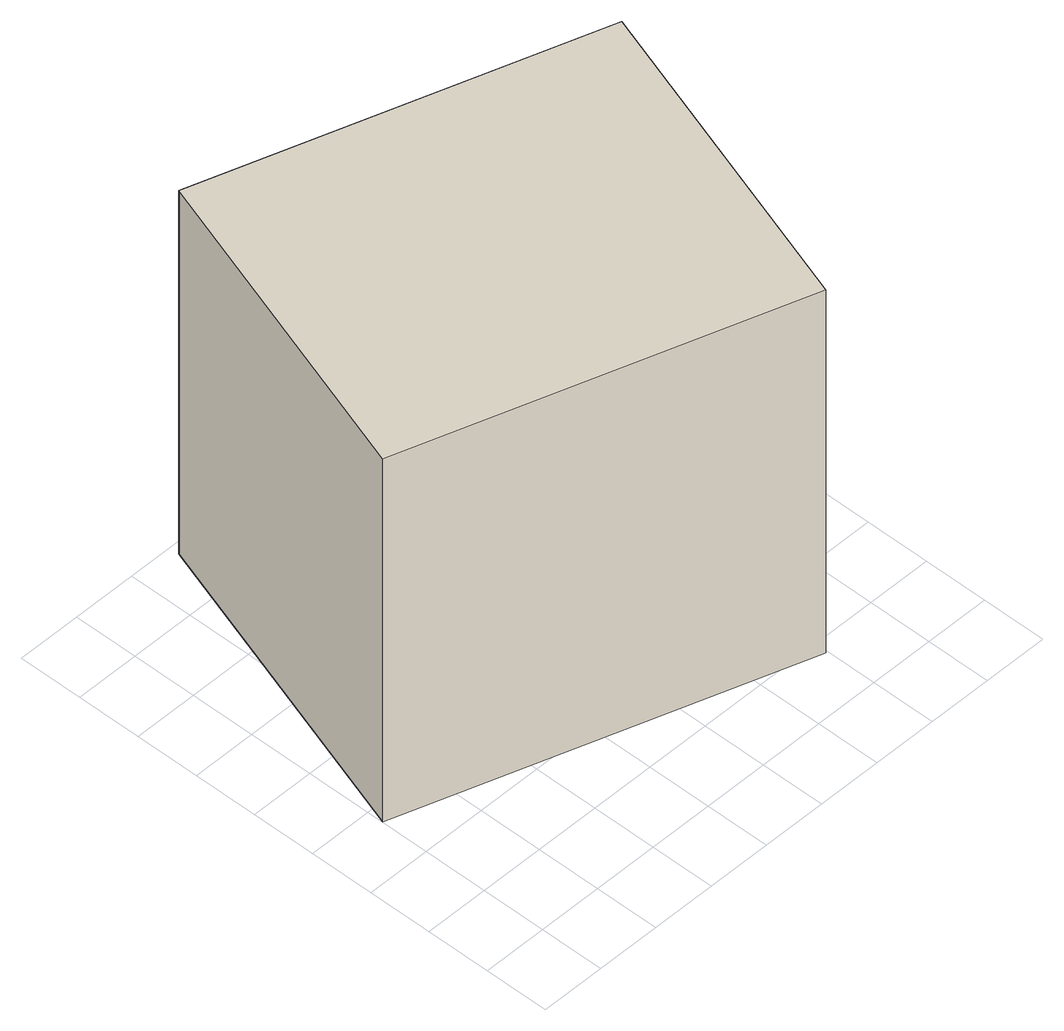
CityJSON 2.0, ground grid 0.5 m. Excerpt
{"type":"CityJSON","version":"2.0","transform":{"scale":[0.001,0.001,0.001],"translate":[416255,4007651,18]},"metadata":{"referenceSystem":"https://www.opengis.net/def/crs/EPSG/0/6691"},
"CityObjects":{
"building1":{"type":"Building","attributes":{"class":"3001","measuredHeight":3.4,"BuildingRiverFloodingRiskAttribute.description":"3","BuildingRiverFloodingRiskAttribute.rank":"3","BuildingRiverFloodingRiskAttribute.depth":3.43,"BuildingRiverFloodingRiskAttribute.adminType":"2","BuildingRiverFloodingRiskAttribute.scale":"2","BuildingRiverFloodingRiskAttribute.duration":24.27,"BuildingIDAttribute.prefecture":"08","BuildingIDAttribute.city":"08220"},"geometry":[{"type":"Solid","lod":"1","boundaries":[[[[0,1,2,3]],[[2,4,5,3]],[[1,6,4,2]],[[0,7,6,1]],[[3,5,7,0]],[[4,6,7,5]]]]}]}
},
"vertices":[
[2983,398,473],[5,1374,473],[846,3923,473],[3824,2948,473],[846,3923,3673],[3824,2948,3673],[5,1374,3673],[2983,398,3673]
]}
